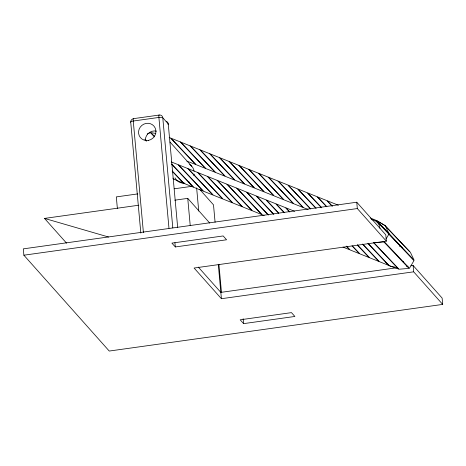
<?xml version="1.0" encoding="UTF-8"?>
<svg xmlns="http://www.w3.org/2000/svg" width="466" height="466" viewBox="0 0 466 466"><rect width="100%" height="100%" fill="white"/><g stroke="black" fill="none" stroke-linecap="round" stroke-linejoin="round"><path stroke-width="0.7" d="M386.116 238.889L388.883 234.159M147.244 133.981L150.466 132.699L154.397 136.847M140.825 233.064L130.736 122.243A3.291 3.122 -41.7 0 1 133.655 118.626L159.29 115.038A3.291 3.122 -41.7 0 1 162.78 117.758L168.243 123.892L177.668 227.472M137.779 193.903L116.319 196.902L117.374 208.494M174.255 188.8L192.138 186.295M66.556 243.159L44.515 218.408L138.804 205.215M174.791 200.182L187.751 198.37L209.799 223.121M442.7 304.409L413.674 271.818L221.408 298.712L194.089 268.037L386.355 241.143L385.778 234.812L356.752 202.221L23.3 248.867L23.877 255.199L109.248 351.049L442.7 304.409L442.123 298.071L413.097 265.48L410.942 265.783M23.877 255.199L357.329 208.552L386.355 241.143M175.309 246.951L226.581 239.78L223.162 235.947L171.896 243.118L175.309 246.951L174.925 242.728M396.595 267.793L220.832 292.38L198.306 267.088M406.643 266.383L408.076 266.185M243.607 323.631L294.879 316.461L291.46 312.628L240.188 319.798L243.607 323.631L243.159 318.709M155.813 133.462L150.967 132.618L154.409 136.247M44.515 218.408L108.566 237.019M169.175 137.499L170.515 138L195.58 164.451L186.872 161.172M336.586 204.504L327.283 200.782L332.2 205.966M337.052 204.69L338.38 205.221M370.348 218.024L375.66 220.15L413.954 260.611L409.457 268.294L384.392 241.848M308.16 209.531L303.506 207.667L278.435 181.222L287.743 184.944L310.35 208.797M399.403 246.065L400.731 246.601M171.371 161.958L178.018 164.62L203.089 191.066L193.786 187.344L171.663 164.009M294.582 211.296L285.943 207.836L289.875 211.989M264.164 215.525L262.166 214.727L237.101 188.276L246.403 192.004L268.032 214.82M342.976 247.085L349.622 249.747L346.186 246.118M402.408 247.493L401.197 246.788L376.126 220.336L384.619 225.27L409.69 251.716M373.499 242.611L398.57 269.057L389.162 265.579L368.029 243.281M368.053 243.613L388.702 265.393L379.394 261.671L362.682 244.038M332.223 206.298L326.817 200.596L317.515 196.868L326.852 206.718M362.711 244.37L378.934 261.484L369.625 257.756L357.34 244.79M326.386 206.531L317.049 196.681L307.746 192.953L321.505 207.475M357.364 245.128L369.159 257.57L359.857 253.848L352.482 246.065M321.534 207.807L307.28 192.767L297.972 189.045L316.164 208.232M352.022 245.879L359.391 253.661L350.088 249.933L346.646 246.304M315.698 208.046L297.512 188.858L288.204 185.13L310.816 208.984M289.409 211.803L285.477 207.65L276.175 203.927L284.534 212.741M284.068 212.554L275.709 203.741L266.406 200.013L278.697 212.979M278.72 213.311L265.94 199.827L256.638 196.104L273.839 214.255M273.379 214.069L256.172 195.918L246.869 192.19L268.498 215.007M171.692 164.341L193.32 187.157L184.023 183.423L172.222 170.975M145.043 139.153L146.516 140.709M144.938 139.643L146.411 141.198M172.251 171.302L183.557 183.225L174.325 179.352L173.346 178.315M172.886 178.117L173.87 179.154M169.991 142.048L191.73 166.251M199.751 189.423L213.504 204.865L215.088 222.253M385.33 225.876L388.999 233.664M413.097 265.48L413.674 271.818M356.752 202.221L357.329 208.552M218.909 264.274L221.484 292.526M218.28 264.309L221.408 298.712M196.629 187.868L198.737 211.051M187.751 198.37L190.239 225.719M172.799 227.857L162.78 117.758A3.291 0.839 -5.2 0 0 158.894 117.438L133.259 121.026A3.291 0.839 -5.2 0 0 130.736 122.243M168.977 228.264L158.894 117.438A3.291 0.588 82 0 1 159.29 115.038M143.411 232.575L133.259 121.026A3.291 0.588 82 0 1 133.655 118.626M403.41 261.257A10.281 9.769 -41.9 0 1 403.049 261.892M394.603 266.936A10.281 9.769 -41.9 0 1 385.755 262.212M371.32 219.556A10.281 9.769 -41.9 0 1 379.959 228.264M189.563 164.504A10.281 9.769 -41.9 0 1 194.106 171.243M194.118 174.086A10.281 9.769 -41.9 0 1 193.815 175.496M189.01 181.705A10.281 9.769 -41.9 0 1 188.369 182.06M184.909 183.126A10.281 9.769 -41.9 0 1 175.024 177.849M167.958 124.474A3.291 0.839 -5.2 0 0 168.243 123.892A3.291 3.122 -41.7 0 0 166.17 121.294M145.369 140.004A8.883 8.435 -41.7 0 1 156.518 131.173M383.891 241.936L373.971 242.786L399.042 269.231L408.956 268.381L383.891 241.936M180.284 141.914L170.975 138.186L196.046 164.638L205.349 168.36L180.284 141.914M190.052 145.829L180.75 142.101L205.815 168.546L215.117 172.274L190.052 145.829M199.821 149.737L190.518 146.009L215.583 172.461L224.892 176.183L199.821 149.737M209.589 153.652L200.287 149.924L225.352 176.369L234.66 180.097L209.589 153.652M219.358 157.56L210.055 153.838L235.126 180.284L244.429 184.012L219.358 157.56M229.126 161.475L219.824 157.747L244.895 184.198L254.197 187.92L229.126 161.475M238.895 165.383L229.592 161.661L254.663 188.107L263.966 191.835L238.895 165.383M248.663 169.298L239.361 165.57L264.432 192.021L273.734 195.743L248.663 169.298M258.432 173.212L249.129 169.484L274.2 195.93L283.503 199.658L258.432 173.212M268.2 177.121L258.898 173.393L283.969 199.844L293.271 203.566L268.2 177.121M277.969 181.035L268.666 177.307L293.737 203.753L303.04 207.481L277.969 181.035M187.786 168.535L178.484 164.807L203.555 191.252L212.857 194.98L187.786 168.535M197.561 172.443L188.252 168.721L213.323 195.167L222.626 198.895L197.561 172.443M207.329 176.358L198.021 172.63L223.092 199.081L232.394 202.803L207.329 176.358M217.098 180.266L207.789 176.544L232.86 202.99L242.163 206.718L217.098 180.266M226.866 184.181L217.564 180.453L242.629 206.904L251.931 210.626L226.866 184.181M236.635 188.089L227.332 184.367L252.397 210.813L261.706 214.541L236.635 188.089M384.957 225.556L376.545 220.505L414.07 260.11L410.4 252.322L384.957 225.556M148.485 140.371A8.883 8.435 -41.7 0 0 154.042 126.21A8.883 8.435 -41.7 0 0 139.159 129.123A8.883 8.435 -41.7 0 0 148.485 140.371"/></g></svg>
